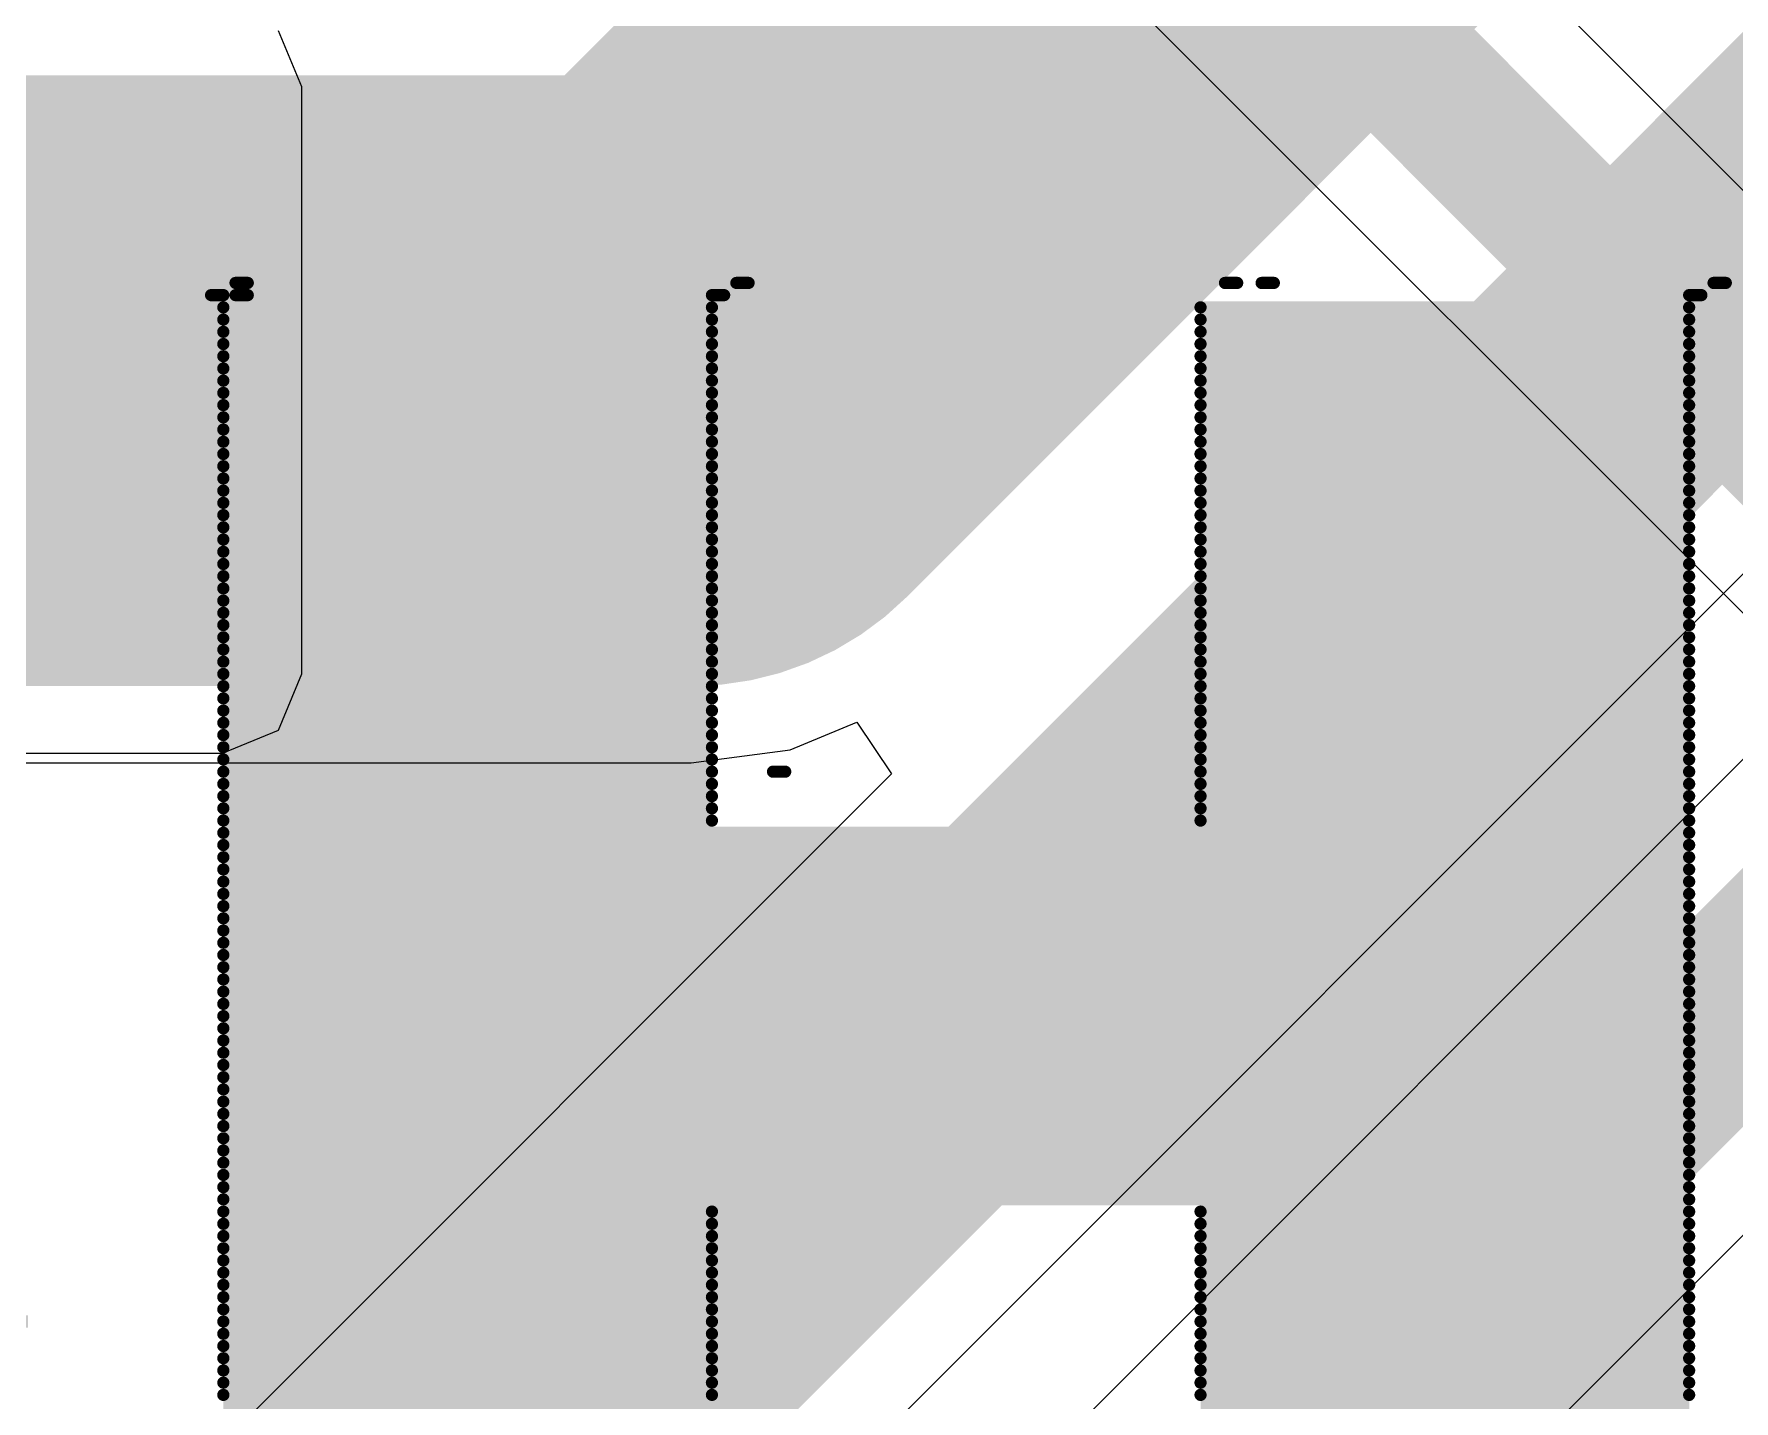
# Model space of a CAD drawing. Header units: inches. Extents: x -5 to 426, y -53 to 116.
# Drawn here: x 20.699 to 24.234, y -9.64 to -6.799 of the extents above; entities that cross this region are included whole.
import ezdxf

# ---------------------------------------------------------------- set-up
doc = ezdxf.new("R2010")
doc.units = ezdxf.units.IN
for name, color, linetype in [('Board Outline', 216, 'Continuous'), ('Bottom Layer', 5, 'Continuous'), ('Bottom Overlay', 54, 'Continuous'), ('Drill Drawing', 1, 'Continuous'), ('Top Layer', 1, 'Continuous'), ('Via Holes', 16, 'Continuous')]:
    doc.layers.add(name, color=color, linetype=linetype)

msp = doc.modelspace()

# ---------------------------------------------------------------- hatches: boundary and pattern name
at = {"layer": 'Bottom Layer'}
h = msp.add_hatch(color=5, dxfattribs=at)
edge = h.paths.add_edge_path()
edge.add_arc((20.7335, -7.5196), 0.3, 0, 360)
at = {"layer": 'Top Layer'}
msp.add_hatch(color=1, dxfattribs=at).paths.add_polyline_path([(19.2857, -8.1292), (21.0907, -8.1292), (21.0907, -6.9088), (19.2857, -6.9088)])
h = msp.add_hatch(color=1, dxfattribs=at)
edge = h.paths.add_edge_path()
edge.add_arc((20.7335, -7.5196), 0.3, 0, 360)
at = {"layer": 'Via Holes'}
h = msp.add_hatch(color=7, dxfattribs=at)
edge = h.paths.add_edge_path()
edge.add_arc((20.7335, -7.5196), 0.15, 0, 360)

# ---------------------------------------------------------------- linework, layer by layer
at = {"layer": 'Board Outline', "const_width": 0.254}
msp.add_lwpolyline([(49.7725, 6.3481, -1.144567), (-0.2979, -38.4414)], format="xyb", dxfattribs=at)
at = {"layer": 'Bottom Layer'}
for p, q in [((28.8219, -3.7373), (20.6714, -11.8878)), ((20.6395, -11.534), (28.2915, -3.8821)), ((21.1658, -12.3823), (29.3173, -4.2308)), ((22.2706, -8.2867), (22.4097, -8.2291)), ((22.4097, -8.2291), (22.4817, -8.3368)), ((22.0651, -8.3138), (22.2706, -8.2867)), ((9.3051, -8.3138), (22.0651, -8.3138)), ((22.4817, -8.3368), (19.962, -10.8565)), ((22.0651, -8.3138), (22.0651, -8.3138))]:
    msp.add_line(p, q, dxfattribs=at)
for points, const_width in [([(22.0651, -7.5196), (27.9325, -1.6522)], 1.27), ([(20.3008, -11.1952), (27.9527, -3.5433)], 0.635), ([(20.9186, -12.135), (29.1589, -3.8947)], 0.381), ([(9.3051, -7.5196), (20.7335, -7.5196)], 1.27), ([(20.7335, -7.5196), (22.0651, -7.5196)], 1.27)]:
    msp.add_lwpolyline(points, dxfattribs=dict(at, const_width=const_width))
at = {"layer": 'Bottom Layer', "const_width": 0.635}
for points in [[(20.416, -7.5196, 1), (21.051, -7.5196, 1)], [(20.416, -7.5196, 1), (21.051, -7.5196, 1)], [(21.7476, -7.5196, 1), (22.3826, -7.5196, 1)], [(21.7476, -7.5196, 1), (22.3826, -7.5196, 1)]]:
    msp.add_lwpolyline(points, format="xyb", close=True, dxfattribs=at)
at = {"layer": 'Bottom Overlay', "const_width": 0.0254}
for points in [[(21.1177, -7.3164), (21.1431, -7.3164)], [(22.1591, -7.3164), (22.1845, -7.3164)], [(23.1751, -7.3164), (23.2005, -7.3164)], [(23.2513, -7.3164), (23.2767, -7.3164)], [(24.1911, -7.3164), (24.2165, -7.3164)], [(21.0669, -7.3418), (21.0923, -7.3418)], [(21.1177, -7.3418), (21.1431, -7.3418)], [(22.1083, -7.3418), (22.1337, -7.3418)], [(24.1403, -7.3418), (24.1657, -7.3418)], [(21.0923, -7.3672), (22.1083, -7.3672)], [(21.0923, -7.3926), (22.1083, -7.3926)], [(23.1243, -7.3672), (24.1403, -7.3672)], [(23.1243, -7.3926), (24.1403, -7.3926)], [(21.0923, -7.418), (22.1083, -7.418)], [(23.1243, -7.418), (24.1403, -7.418)], [(21.0923, -7.4434), (22.1083, -7.4434)], [(21.0923, -7.4688), (22.1083, -7.4688)], [(23.1243, -7.4434), (24.1403, -7.4434)], [(23.1243, -7.4688), (24.1403, -7.4688)], [(21.0923, -7.4942), (22.1083, -7.4942)], [(23.1243, -7.4942), (24.1403, -7.4942)], [(21.0923, -7.5196), (22.1083, -7.5196)], [(23.1243, -7.5196), (24.1403, -7.5196)], [(21.0923, -7.545), (22.1083, -7.545)], [(21.0923, -7.5704), (22.1083, -7.5704)], [(23.1243, -7.545), (24.1403, -7.545)], [(23.1243, -7.5704), (24.1403, -7.5704)], [(21.0923, -7.5958), (22.1083, -7.5958)], [(23.1243, -7.5958), (24.1403, -7.5958)], [(21.0923, -7.6212), (22.1083, -7.6212)], [(21.0923, -7.6466), (22.1083, -7.6466)], [(23.1243, -7.6212), (24.1403, -7.6212)], [(23.1243, -7.6466), (24.1403, -7.6466)], [(21.0923, -7.672), (22.1083, -7.672)], [(23.1243, -7.672), (24.1403, -7.672)], [(21.0923, -7.6974), (22.1083, -7.6974)], [(23.1243, -7.6974), (24.1403, -7.6974)], [(21.0923, -7.7228), (22.1083, -7.7228)], [(21.0923, -7.7482), (22.1083, -7.7482)], [(23.1243, -7.7228), (24.1403, -7.7228)], [(23.1243, -7.7482), (24.1403, -7.7482)], [(21.0923, -7.7736), (22.1083, -7.7736)], [(23.1243, -7.7736), (24.1403, -7.7736)], [(21.0923, -7.799), (22.1083, -7.799)], [(21.0923, -7.8244), (22.1083, -7.8244)], [(23.1243, -7.799), (24.1403, -7.799)], [(23.1243, -7.8244), (24.1403, -7.8244)], [(21.0923, -7.8498), (22.1083, -7.8498)], [(23.1243, -7.8498), (24.1403, -7.8498)], [(21.0923, -7.8752), (22.1083, -7.8752)], [(23.1243, -7.8752), (24.1403, -7.8752)], [(21.0923, -7.9006), (22.1083, -7.9006)], [(21.0923, -7.926), (22.1083, -7.926)], [(23.1243, -7.9006), (24.1403, -7.9006)], [(23.1243, -7.926), (24.1403, -7.926)], [(21.0923, -7.9514), (22.1083, -7.9514)], [(23.1243, -7.9514), (24.1403, -7.9514)], [(21.0923, -7.9768), (22.1083, -7.9768)], [(23.1243, -7.9768), (24.1403, -7.9768)], [(21.0923, -8.0022), (22.1083, -8.0022)], [(21.0923, -8.0276), (22.1083, -8.0276)], [(23.1243, -8.0022), (24.1403, -8.0022)], [(23.1243, -8.0276), (24.1403, -8.0276)], [(21.0923, -8.053), (22.1083, -8.053)], [(23.1243, -8.053), (24.1403, -8.053)], [(21.0923, -8.0784), (22.1083, -8.0784)], [(21.0923, -8.1038), (22.1083, -8.1038)], [(23.1243, -8.0784), (24.1403, -8.0784)], [(23.1243, -8.1038), (24.1403, -8.1038)], [(21.0923, -8.1292), (22.1083, -8.1292)], [(23.1243, -8.1292), (24.1403, -8.1292)], [(21.0923, -8.1546), (22.1083, -8.1546)], [(23.1243, -8.1546), (24.1403, -8.1546)], [(21.0923, -8.18), (22.1083, -8.18)], [(21.0923, -8.2054), (22.1083, -8.2054)], [(23.1243, -8.18), (24.1403, -8.18)], [(23.1243, -8.2054), (24.1403, -8.2054)], [(21.0923, -8.2308), (22.1083, -8.2308)], [(23.1243, -8.2308), (24.1403, -8.2308)], [(21.0923, -8.2562), (22.1083, -8.2562)], [(21.0923, -8.2816), (22.1083, -8.2816)], [(23.1243, -8.2562), (24.1403, -8.2562)], [(23.1243, -8.2816), (24.1403, -8.2816)], [(21.0923, -8.307), (22.1083, -8.307)], [(23.1243, -8.307), (24.1403, -8.307)], [(21.0923, -8.3324), (22.1083, -8.3324)], [(22.2353, -8.3324), (22.2607, -8.3324)], [(23.1243, -8.3324), (24.1403, -8.3324)], [(21.0923, -8.3578), (22.1083, -8.3578)], [(21.0923, -8.3832), (22.1083, -8.3832)], [(23.1243, -8.3578), (24.1403, -8.3578)], [(23.1243, -8.3832), (24.1403, -8.3832)], [(21.0923, -8.4086), (22.1083, -8.4086)], [(23.1243, -8.4086), (24.1403, -8.4086)], [(21.0923, -8.434), (22.1083, -8.434)], [(21.0923, -8.4594), (24.1403, -8.4594)], [(23.1243, -8.434), (24.1403, -8.434)], [(21.0923, -8.4848), (24.1403, -8.4848)], [(21.0923, -8.5102), (24.1403, -8.5102)], [(21.0923, -8.5356), (24.1403, -8.5356)], [(21.0923, -8.561), (24.1403, -8.561)], [(21.0923, -8.5864), (24.1403, -8.5864)], [(21.0923, -8.6118), (24.1403, -8.6118)], [(21.0923, -8.6372), (24.1403, -8.6372)], [(21.0923, -8.6626), (24.1403, -8.6626)], [(21.0923, -8.688), (24.1403, -8.688)], [(21.0923, -8.7134), (24.1403, -8.7134)], [(21.0923, -8.7388), (24.1403, -8.7388)], [(21.0923, -8.7642), (24.1403, -8.7642)], [(21.0923, -8.7896), (24.1403, -8.7896)], [(21.0923, -8.815), (24.1403, -8.815)], [(21.0923, -8.8404), (24.1403, -8.8404)], [(21.0923, -8.8658), (24.1403, -8.8658)], [(21.0923, -8.8912), (24.1403, -8.8912)], [(21.0923, -8.9166), (24.1403, -8.9166)], [(21.0923, -8.942), (24.1403, -8.942)], [(21.0923, -8.9674), (24.1403, -8.9674)], [(21.0923, -8.9928), (24.1403, -8.9928)], [(21.0923, -9.0182), (24.1403, -9.0182)], [(21.0923, -9.0436), (24.1403, -9.0436)], [(21.0923, -9.069), (24.1403, -9.069)], [(21.0923, -9.0944), (24.1403, -9.0944)], [(21.0923, -9.1198), (24.1403, -9.1198)], [(21.0923, -9.1452), (24.1403, -9.1452)], [(21.0923, -9.1706), (24.1403, -9.1706)], [(21.0923, -9.196), (24.1403, -9.196)], [(21.0923, -9.2214), (24.1403, -9.2214)], [(21.0923, -9.2468), (22.1083, -9.2468)], [(21.0923, -9.2722), (22.1083, -9.2722)], [(23.1243, -9.2468), (24.1403, -9.2468)], [(23.1243, -9.2722), (24.1403, -9.2722)], [(21.0923, -9.2976), (22.1083, -9.2976)], [(23.1243, -9.2976), (24.1403, -9.2976)], [(21.0923, -9.323), (22.1083, -9.323)], [(23.1243, -9.323), (24.1403, -9.323)], [(21.0923, -9.3484), (22.1083, -9.3484)], [(21.0923, -9.3738), (22.1083, -9.3738)], [(23.1243, -9.3484), (24.1403, -9.3484)], [(23.1243, -9.3738), (24.1403, -9.3738)], [(21.0923, -9.3992), (22.1083, -9.3992)], [(23.1243, -9.3992), (24.1403, -9.3992)], [(21.0923, -9.4246), (22.1083, -9.4246)], [(21.0923, -9.45), (22.1083, -9.45)], [(23.1243, -9.4246), (24.1403, -9.4246)], [(23.1243, -9.45), (24.1403, -9.45)], [(19.6953, -9.4754), (20.6859, -9.4754)], [(21.0923, -9.4754), (22.1083, -9.4754)], [(23.1243, -9.4754), (24.1403, -9.4754)], [(21.0923, -9.5008), (22.1083, -9.5008)], [(23.1243, -9.5008), (24.1403, -9.5008)], [(21.0923, -9.5262), (22.1083, -9.5262)], [(21.0923, -9.5516), (22.1083, -9.5516)], [(23.1243, -9.5262), (24.1403, -9.5262)], [(23.1243, -9.5516), (24.1403, -9.5516)], [(21.0923, -9.577), (22.1083, -9.577)], [(23.1243, -9.577), (24.1403, -9.577)], [(21.0923, -9.6024), (22.1083, -9.6024)], [(23.1243, -9.6024), (24.1403, -9.6024)], [(21.0923, -9.6278), (22.1083, -9.6278)], [(21.0923, -9.6532), (22.1083, -9.6532)], [(23.1243, -9.6278), (24.1403, -9.6278)], [(23.1243, -9.6532), (24.1403, -9.6532)]]:
    msp.add_lwpolyline(points, dxfattribs=at)
at = {"layer": 'Bottom Overlay', "const_width": 0.0127}
for points in [[(21.1113, -7.3164, 1), (21.124, -7.3164, 1)], [(21.1367, -7.3164, 1), (21.1494, -7.3164, 1)], [(22.1527, -7.3164, 1), (22.1654, -7.3164, 1)], [(22.1781, -7.3164, 1), (22.1908, -7.3164, 1)], [(23.1687, -7.3164, 1), (23.1814, -7.3164, 1)], [(23.1941, -7.3164, 1), (23.2068, -7.3164, 1)], [(23.2449, -7.3164, 1), (23.2576, -7.3164, 1)], [(23.2703, -7.3164, 1), (23.283, -7.3164, 1)], [(24.1847, -7.3164, 1), (24.1974, -7.3164, 1)], [(24.2101, -7.3164, 1), (24.2228, -7.3164, 1)], [(21.0605, -7.3418, 1), (21.0732, -7.3418, 1)], [(21.0859, -7.3418, 1), (21.0986, -7.3418, 1)], [(21.1113, -7.3418, 1), (21.124, -7.3418, 1)], [(21.1367, -7.3418, 1), (21.1494, -7.3418, 1)], [(22.1019, -7.3418, 1), (22.1146, -7.3418, 1)], [(22.1273, -7.3418, 1), (22.14, -7.3418, 1)], [(24.1339, -7.3418, 1), (24.1466, -7.3418, 1)], [(24.1593, -7.3418, 1), (24.172, -7.3418, 1)], [(21.0859, -7.3672, 1), (21.0986, -7.3672, 1)], [(21.0859, -7.3926, 1), (21.0986, -7.3926, 1)], [(22.1019, -7.3672, 1), (22.1146, -7.3672, 1)], [(22.1019, -7.3926, 1), (22.1146, -7.3926, 1)], [(23.1179, -7.3672, 1), (23.1306, -7.3672, 1)], [(23.1179, -7.3926, 1), (23.1306, -7.3926, 1)], [(24.1339, -7.3672, 1), (24.1466, -7.3672, 1)], [(24.1339, -7.3926, 1), (24.1466, -7.3926, 1)], [(21.0859, -7.418, 1), (21.0986, -7.418, 1)], [(22.1019, -7.418, 1), (22.1146, -7.418, 1)], [(23.1179, -7.418, 1), (23.1306, -7.418, 1)], [(24.1339, -7.418, 1), (24.1466, -7.418, 1)], [(21.0859, -7.4434, 1), (21.0986, -7.4434, 1)], [(21.0859, -7.4688, 1), (21.0986, -7.4688, 1)], [(22.1019, -7.4434, 1), (22.1146, -7.4434, 1)], [(22.1019, -7.4688, 1), (22.1146, -7.4688, 1)], [(23.1179, -7.4434, 1), (23.1306, -7.4434, 1)], [(23.1179, -7.4688, 1), (23.1306, -7.4688, 1)], [(24.1339, -7.4434, 1), (24.1466, -7.4434, 1)], [(24.1339, -7.4688, 1), (24.1466, -7.4688, 1)], [(21.0859, -7.4942, 1), (21.0986, -7.4942, 1)], [(22.1019, -7.4942, 1), (22.1146, -7.4942, 1)], [(23.1179, -7.4942, 1), (23.1306, -7.4942, 1)], [(24.1339, -7.4942, 1), (24.1466, -7.4942, 1)], [(21.0859, -7.5196, 1), (21.0986, -7.5196, 1)], [(22.1019, -7.5196, 1), (22.1146, -7.5196, 1)], [(23.1179, -7.5196, 1), (23.1306, -7.5196, 1)], [(24.1339, -7.5196, 1), (24.1466, -7.5196, 1)], [(21.0859, -7.545, 1), (21.0986, -7.545, 1)], [(21.0859, -7.5704, 1), (21.0986, -7.5704, 1)], [(22.1019, -7.545, 1), (22.1146, -7.545, 1)], [(22.1019, -7.5704, 1), (22.1146, -7.5704, 1)], [(23.1179, -7.545, 1), (23.1306, -7.545, 1)], [(23.1179, -7.5704, 1), (23.1306, -7.5704, 1)], [(24.1339, -7.545, 1), (24.1466, -7.545, 1)], [(24.1339, -7.5704, 1), (24.1466, -7.5704, 1)], [(21.0859, -7.5958, 1), (21.0986, -7.5958, 1)], [(22.1019, -7.5958, 1), (22.1146, -7.5958, 1)], [(23.1179, -7.5958, 1), (23.1306, -7.5958, 1)], [(24.1339, -7.5958, 1), (24.1466, -7.5958, 1)], [(21.0859, -7.6212, 1), (21.0986, -7.6212, 1)], [(21.0859, -7.6466, 1), (21.0986, -7.6466, 1)], [(22.1019, -7.6212, 1), (22.1146, -7.6212, 1)], [(22.1019, -7.6466, 1), (22.1146, -7.6466, 1)], [(23.1179, -7.6212, 1), (23.1306, -7.6212, 1)], [(23.1179, -7.6466, 1), (23.1306, -7.6466, 1)], [(24.1339, -7.6212, 1), (24.1466, -7.6212, 1)], [(24.1339, -7.6466, 1), (24.1466, -7.6466, 1)], [(21.0859, -7.672, 1), (21.0986, -7.672, 1)], [(22.1019, -7.672, 1), (22.1146, -7.672, 1)], [(23.1179, -7.672, 1), (23.1306, -7.672, 1)], [(24.1339, -7.672, 1), (24.1466, -7.672, 1)], [(21.0859, -7.6974, 1), (21.0986, -7.6974, 1)], [(22.1019, -7.6974, 1), (22.1146, -7.6974, 1)], [(23.1179, -7.6974, 1), (23.1306, -7.6974, 1)], [(24.1339, -7.6974, 1), (24.1466, -7.6974, 1)], [(21.0859, -7.7228, 1), (21.0986, -7.7228, 1)], [(21.0859, -7.7482, 1), (21.0986, -7.7482, 1)], [(22.1019, -7.7228, 1), (22.1146, -7.7228, 1)], [(22.1019, -7.7482, 1), (22.1146, -7.7482, 1)], [(23.1179, -7.7228, 1), (23.1306, -7.7228, 1)], [(23.1179, -7.7482, 1), (23.1306, -7.7482, 1)], [(24.1339, -7.7228, 1), (24.1466, -7.7228, 1)], [(24.1339, -7.7482, 1), (24.1466, -7.7482, 1)], [(21.0859, -7.7736, 1), (21.0986, -7.7736, 1)], [(22.1019, -7.7736, 1), (22.1146, -7.7736, 1)], [(23.1179, -7.7736, 1), (23.1306, -7.7736, 1)], [(24.1339, -7.7736, 1), (24.1466, -7.7736, 1)], [(21.0859, -7.799, 1), (21.0986, -7.799, 1)], [(21.0859, -7.8244, 1), (21.0986, -7.8244, 1)], [(22.1019, -7.799, 1), (22.1146, -7.799, 1)], [(22.1019, -7.8244, 1), (22.1146, -7.8244, 1)], [(23.1179, -7.799, 1), (23.1306, -7.799, 1)], [(23.1179, -7.8244, 1), (23.1306, -7.8244, 1)], [(24.1339, -7.799, 1), (24.1466, -7.799, 1)], [(24.1339, -7.8244, 1), (24.1466, -7.8244, 1)], [(21.0859, -7.8498, 1), (21.0986, -7.8498, 1)], [(22.1019, -7.8498, 1), (22.1146, -7.8498, 1)], [(23.1179, -7.8498, 1), (23.1306, -7.8498, 1)], [(24.1339, -7.8498, 1), (24.1466, -7.8498, 1)], [(21.0859, -7.8752, 1), (21.0986, -7.8752, 1)], [(22.1019, -7.8752, 1), (22.1146, -7.8752, 1)], [(23.1179, -7.8752, 1), (23.1306, -7.8752, 1)], [(24.1339, -7.8752, 1), (24.1466, -7.8752, 1)], [(21.0859, -7.9006, 1), (21.0986, -7.9006, 1)], [(21.0859, -7.926, 1), (21.0986, -7.926, 1)], [(22.1019, -7.9006, 1), (22.1146, -7.9006, 1)], [(22.1019, -7.926, 1), (22.1146, -7.926, 1)], [(23.1179, -7.9006, 1), (23.1306, -7.9006, 1)], [(23.1179, -7.926, 1), (23.1306, -7.926, 1)], [(24.1339, -7.9006, 1), (24.1466, -7.9006, 1)], [(24.1339, -7.926, 1), (24.1466, -7.926, 1)], [(21.0859, -7.9514, 1), (21.0986, -7.9514, 1)], [(22.1019, -7.9514, 1), (22.1146, -7.9514, 1)], [(23.1179, -7.9514, 1), (23.1306, -7.9514, 1)], [(24.1339, -7.9514, 1), (24.1466, -7.9514, 1)], [(21.0859, -7.9768, 1), (21.0986, -7.9768, 1)], [(22.1019, -7.9768, 1), (22.1146, -7.9768, 1)], [(23.1179, -7.9768, 1), (23.1306, -7.9768, 1)], [(24.1339, -7.9768, 1), (24.1466, -7.9768, 1)], [(21.0859, -8.0022, 1), (21.0986, -8.0022, 1)], [(21.0859, -8.0276, 1), (21.0986, -8.0276, 1)], [(22.1019, -8.0022, 1), (22.1146, -8.0022, 1)], [(22.1019, -8.0276, 1), (22.1146, -8.0276, 1)], [(23.1179, -8.0022, 1), (23.1306, -8.0022, 1)], [(23.1179, -8.0276, 1), (23.1306, -8.0276, 1)], [(24.1339, -8.0022, 1), (24.1466, -8.0022, 1)], [(24.1339, -8.0276, 1), (24.1466, -8.0276, 1)], [(21.0859, -8.053, 1), (21.0986, -8.053, 1)], [(22.1019, -8.053, 1), (22.1146, -8.053, 1)], [(23.1179, -8.053, 1), (23.1306, -8.053, 1)], [(24.1339, -8.053, 1), (24.1466, -8.053, 1)], [(21.0859, -8.0784, 1), (21.0986, -8.0784, 1)], [(21.0859, -8.1038, 1), (21.0986, -8.1038, 1)], [(22.1019, -8.0784, 1), (22.1146, -8.0784, 1)], [(22.1019, -8.1038, 1), (22.1146, -8.1038, 1)], [(23.1179, -8.0784, 1), (23.1306, -8.0784, 1)], [(23.1179, -8.1038, 1), (23.1306, -8.1038, 1)], [(24.1339, -8.0784, 1), (24.1466, -8.0784, 1)], [(24.1339, -8.1038, 1), (24.1466, -8.1038, 1)], [(21.0859, -8.1292, 1), (21.0986, -8.1292, 1)], [(22.1019, -8.1292, 1), (22.1146, -8.1292, 1)], [(23.1179, -8.1292, 1), (23.1306, -8.1292, 1)], [(24.1339, -8.1292, 1), (24.1466, -8.1292, 1)], [(21.0859, -8.1546, 1), (21.0986, -8.1546, 1)], [(22.1019, -8.1546, 1), (22.1146, -8.1546, 1)], [(23.1179, -8.1546, 1), (23.1306, -8.1546, 1)], [(24.1339, -8.1546, 1), (24.1466, -8.1546, 1)], [(21.0859, -8.18, 1), (21.0986, -8.18, 1)], [(21.0859, -8.2054, 1), (21.0986, -8.2054, 1)], [(22.1019, -8.18, 1), (22.1146, -8.18, 1)], [(22.1019, -8.2054, 1), (22.1146, -8.2054, 1)], [(23.1179, -8.18, 1), (23.1306, -8.18, 1)], [(23.1179, -8.2054, 1), (23.1306, -8.2054, 1)], [(24.1339, -8.18, 1), (24.1466, -8.18, 1)], [(24.1339, -8.2054, 1), (24.1466, -8.2054, 1)], [(21.0859, -8.2308, 1), (21.0986, -8.2308, 1)], [(22.1019, -8.2308, 1), (22.1146, -8.2308, 1)], [(23.1179, -8.2308, 1), (23.1306, -8.2308, 1)], [(24.1339, -8.2308, 1), (24.1466, -8.2308, 1)], [(21.0859, -8.2562, 1), (21.0986, -8.2562, 1)], [(21.0859, -8.2816, 1), (21.0986, -8.2816, 1)], [(22.1019, -8.2562, 1), (22.1146, -8.2562, 1)], [(22.1019, -8.2816, 1), (22.1146, -8.2816, 1)], [(23.1179, -8.2562, 1), (23.1306, -8.2562, 1)], [(23.1179, -8.2816, 1), (23.1306, -8.2816, 1)], [(24.1339, -8.2562, 1), (24.1466, -8.2562, 1)], [(24.1339, -8.2816, 1), (24.1466, -8.2816, 1)], [(21.0859, -8.307, 1), (21.0986, -8.307, 1)], [(22.1019, -8.307, 1), (22.1146, -8.307, 1)], [(23.1179, -8.307, 1), (23.1306, -8.307, 1)], [(24.1339, -8.307, 1), (24.1466, -8.307, 1)], [(21.0859, -8.3324, 1), (21.0986, -8.3324, 1)], [(22.1019, -8.3324, 1), (22.1146, -8.3324, 1)], [(22.2289, -8.3324, 1), (22.2416, -8.3324, 1)], [(22.2543, -8.3324, 1), (22.267, -8.3324, 1)], [(23.1179, -8.3324, 1), (23.1306, -8.3324, 1)], [(24.1339, -8.3324, 1), (24.1466, -8.3324, 1)], [(21.0859, -8.3578, 1), (21.0986, -8.3578, 1)], [(21.0859, -8.3832, 1), (21.0986, -8.3832, 1)], [(22.1019, -8.3578, 1), (22.1146, -8.3578, 1)], [(22.1019, -8.3832, 1), (22.1146, -8.3832, 1)], [(23.1179, -8.3578, 1), (23.1306, -8.3578, 1)], [(23.1179, -8.3832, 1), (23.1306, -8.3832, 1)], [(24.1339, -8.3578, 1), (24.1466, -8.3578, 1)], [(24.1339, -8.3832, 1), (24.1466, -8.3832, 1)], [(21.0859, -8.4086, 1), (21.0986, -8.4086, 1)], [(22.1019, -8.4086, 1), (22.1146, -8.4086, 1)], [(23.1179, -8.4086, 1), (23.1306, -8.4086, 1)], [(24.1339, -8.4086, 1), (24.1466, -8.4086, 1)], [(21.0859, -8.434, 1), (21.0986, -8.434, 1)], [(21.0859, -8.4594, 1), (21.0986, -8.4594, 1)], [(22.1019, -8.434, 1), (22.1146, -8.434, 1)], [(23.1179, -8.434, 1), (23.1306, -8.434, 1)], [(24.1339, -8.434, 1), (24.1466, -8.434, 1)], [(24.1339, -8.4594, 1), (24.1466, -8.4594, 1)], [(21.0859, -8.4848, 1), (21.0986, -8.4848, 1)], [(24.1339, -8.4848, 1), (24.1466, -8.4848, 1)], [(21.0859, -8.5102, 1), (21.0986, -8.5102, 1)], [(24.1339, -8.5102, 1), (24.1466, -8.5102, 1)], [(21.0859, -8.5356, 1), (21.0986, -8.5356, 1)], [(21.0859, -8.561, 1), (21.0986, -8.561, 1)], [(24.1339, -8.5356, 1), (24.1466, -8.5356, 1)], [(24.1339, -8.561, 1), (24.1466, -8.561, 1)], [(21.0859, -8.5864, 1), (21.0986, -8.5864, 1)], [(24.1339, -8.5864, 1), (24.1466, -8.5864, 1)], [(21.0859, -8.6118, 1), (21.0986, -8.6118, 1)], [(21.0859, -8.6372, 1), (21.0986, -8.6372, 1)], [(24.1339, -8.6118, 1), (24.1466, -8.6118, 1)], [(24.1339, -8.6372, 1), (24.1466, -8.6372, 1)], [(21.0859, -8.6626, 1), (21.0986, -8.6626, 1)], [(24.1339, -8.6626, 1), (24.1466, -8.6626, 1)], [(21.0859, -8.688, 1), (21.0986, -8.688, 1)], [(24.1339, -8.688, 1), (24.1466, -8.688, 1)], [(21.0859, -8.7134, 1), (21.0986, -8.7134, 1)], [(21.0859, -8.7388, 1), (21.0986, -8.7388, 1)], [(24.1339, -8.7134, 1), (24.1466, -8.7134, 1)], [(24.1339, -8.7388, 1), (24.1466, -8.7388, 1)], [(21.0859, -8.7642, 1), (21.0986, -8.7642, 1)], [(24.1339, -8.7642, 1), (24.1466, -8.7642, 1)], [(21.0859, -8.7896, 1), (21.0986, -8.7896, 1)], [(24.1339, -8.7896, 1), (24.1466, -8.7896, 1)], [(21.0859, -8.815, 1), (21.0986, -8.815, 1)], [(21.0859, -8.8404, 1), (21.0986, -8.8404, 1)], [(24.1339, -8.815, 1), (24.1466, -8.815, 1)], [(24.1339, -8.8404, 1), (24.1466, -8.8404, 1)], [(21.0859, -8.8658, 1), (21.0986, -8.8658, 1)], [(24.1339, -8.8658, 1), (24.1466, -8.8658, 1)], [(21.0859, -8.8912, 1), (21.0986, -8.8912, 1)], [(21.0859, -8.9166, 1), (21.0986, -8.9166, 1)], [(24.1339, -8.8912, 1), (24.1466, -8.8912, 1)], [(24.1339, -8.9166, 1), (24.1466, -8.9166, 1)], [(21.0859, -8.942, 1), (21.0986, -8.942, 1)], [(24.1339, -8.942, 1), (24.1466, -8.942, 1)], [(21.0859, -8.9674, 1), (21.0986, -8.9674, 1)], [(24.1339, -8.9674, 1), (24.1466, -8.9674, 1)], [(21.0859, -8.9928, 1), (21.0986, -8.9928, 1)], [(21.0859, -9.0182, 1), (21.0986, -9.0182, 1)], [(24.1339, -8.9928, 1), (24.1466, -8.9928, 1)], [(24.1339, -9.0182, 1), (24.1466, -9.0182, 1)], [(21.0859, -9.0436, 1), (21.0986, -9.0436, 1)], [(24.1339, -9.0436, 1), (24.1466, -9.0436, 1)], [(21.0859, -9.069, 1), (21.0986, -9.069, 1)], [(21.0859, -9.0944, 1), (21.0986, -9.0944, 1)], [(24.1339, -9.069, 1), (24.1466, -9.069, 1)], [(24.1339, -9.0944, 1), (24.1466, -9.0944, 1)], [(21.0859, -9.1198, 1), (21.0986, -9.1198, 1)], [(24.1339, -9.1198, 1), (24.1466, -9.1198, 1)], [(21.0859, -9.1452, 1), (21.0986, -9.1452, 1)], [(24.1339, -9.1452, 1), (24.1466, -9.1452, 1)], [(21.0859, -9.1706, 1), (21.0986, -9.1706, 1)], [(21.0859, -9.196, 1), (21.0986, -9.196, 1)], [(24.1339, -9.1706, 1), (24.1466, -9.1706, 1)], [(24.1339, -9.196, 1), (24.1466, -9.196, 1)], [(21.0859, -9.2214, 1), (21.0986, -9.2214, 1)], [(24.1339, -9.2214, 1), (24.1466, -9.2214, 1)], [(21.0859, -9.2468, 1), (21.0986, -9.2468, 1)], [(21.0859, -9.2722, 1), (21.0986, -9.2722, 1)], [(22.1019, -9.2468, 1), (22.1146, -9.2468, 1)], [(22.1019, -9.2722, 1), (22.1146, -9.2722, 1)], [(23.1179, -9.2468, 1), (23.1306, -9.2468, 1)], [(23.1179, -9.2722, 1), (23.1306, -9.2722, 1)], [(24.1339, -9.2468, 1), (24.1466, -9.2468, 1)], [(24.1339, -9.2722, 1), (24.1466, -9.2722, 1)], [(21.0859, -9.2976, 1), (21.0986, -9.2976, 1)], [(22.1019, -9.2976, 1), (22.1146, -9.2976, 1)], [(23.1179, -9.2976, 1), (23.1306, -9.2976, 1)], [(24.1339, -9.2976, 1), (24.1466, -9.2976, 1)], [(21.0859, -9.323, 1), (21.0986, -9.323, 1)], [(22.1019, -9.323, 1), (22.1146, -9.323, 1)], [(23.1179, -9.323, 1), (23.1306, -9.323, 1)], [(24.1339, -9.323, 1), (24.1466, -9.323, 1)], [(21.0859, -9.3484, 1), (21.0986, -9.3484, 1)], [(21.0859, -9.3738, 1), (21.0986, -9.3738, 1)], [(22.1019, -9.3484, 1), (22.1146, -9.3484, 1)], [(22.1019, -9.3738, 1), (22.1146, -9.3738, 1)], [(23.1179, -9.3484, 1), (23.1306, -9.3484, 1)], [(23.1179, -9.3738, 1), (23.1306, -9.3738, 1)], [(24.1339, -9.3484, 1), (24.1466, -9.3484, 1)], [(24.1339, -9.3738, 1), (24.1466, -9.3738, 1)], [(21.0859, -9.3992, 1), (21.0986, -9.3992, 1)], [(22.1019, -9.3992, 1), (22.1146, -9.3992, 1)], [(23.1179, -9.3992, 1), (23.1306, -9.3992, 1)], [(24.1339, -9.3992, 1), (24.1466, -9.3992, 1)], [(21.0859, -9.4246, 1), (21.0986, -9.4246, 1)], [(21.0859, -9.45, 1), (21.0986, -9.45, 1)], [(22.1019, -9.4246, 1), (22.1146, -9.4246, 1)], [(22.1019, -9.45, 1), (22.1146, -9.45, 1)], [(23.1179, -9.4246, 1), (23.1306, -9.4246, 1)], [(23.1179, -9.45, 1), (23.1306, -9.45, 1)], [(24.1339, -9.4246, 1), (24.1466, -9.4246, 1)], [(24.1339, -9.45, 1), (24.1466, -9.45, 1)], [(21.0859, -9.4754, 1), (21.0986, -9.4754, 1)], [(22.1019, -9.4754, 1), (22.1146, -9.4754, 1)], [(23.1179, -9.4754, 1), (23.1306, -9.4754, 1)], [(24.1339, -9.4754, 1), (24.1466, -9.4754, 1)], [(21.0859, -9.5008, 1), (21.0986, -9.5008, 1)], [(22.1019, -9.5008, 1), (22.1146, -9.5008, 1)], [(23.1179, -9.5008, 1), (23.1306, -9.5008, 1)], [(24.1339, -9.5008, 1), (24.1466, -9.5008, 1)], [(21.0859, -9.5262, 1), (21.0986, -9.5262, 1)], [(21.0859, -9.5516, 1), (21.0986, -9.5516, 1)], [(22.1019, -9.5262, 1), (22.1146, -9.5262, 1)], [(22.1019, -9.5516, 1), (22.1146, -9.5516, 1)], [(23.1179, -9.5262, 1), (23.1306, -9.5262, 1)], [(23.1179, -9.5516, 1), (23.1306, -9.5516, 1)], [(24.1339, -9.5262, 1), (24.1466, -9.5262, 1)], [(24.1339, -9.5516, 1), (24.1466, -9.5516, 1)], [(21.0859, -9.577, 1), (21.0986, -9.577, 1)], [(22.1019, -9.577, 1), (22.1146, -9.577, 1)], [(23.1179, -9.577, 1), (23.1306, -9.577, 1)], [(24.1339, -9.577, 1), (24.1466, -9.577, 1)], [(21.0859, -9.6024, 1), (21.0986, -9.6024, 1)], [(22.1019, -9.6024, 1), (22.1146, -9.6024, 1)], [(23.1179, -9.6024, 1), (23.1306, -9.6024, 1)], [(24.1339, -9.6024, 1), (24.1466, -9.6024, 1)], [(21.0859, -9.6278, 1), (21.0986, -9.6278, 1)], [(22.1019, -9.6278, 1), (22.1146, -9.6278, 1)], [(23.1179, -9.6278, 1), (23.1306, -9.6278, 1)], [(24.1339, -9.6278, 1), (24.1466, -9.6278, 1)]]:
    msp.add_lwpolyline(points, format="xyb", close=True, dxfattribs=at)
at = {"layer": 'Drill Drawing', "const_width": 0.0508}
for points in [[(20.4795, -7.2656), (20.7335, -7.3926)], [(20.7335, -7.3926), (20.9875, -7.2656)], [(20.8605, -7.5196), (20.9875, -7.2656)], [(20.8605, -7.5196), (20.9875, -7.7736)], [(20.4795, -7.7736), (20.7335, -7.6466)], [(20.7335, -7.6466), (20.9875, -7.7736)]]:
    msp.add_lwpolyline(points, dxfattribs=at)
at = {"layer": 'Drill Drawing', "const_width": 0.0254}
for points in [[(20.9748, -7.2656, 1), (21.0002, -7.2656, 1)], [(20.9748, -7.2656, 1), (21.0002, -7.2656, 1)], [(20.7208, -7.3926, 1), (20.7462, -7.3926, 1)], [(20.7208, -7.3926, 1), (20.7462, -7.3926, 1)], [(20.8478, -7.5196, 1), (20.8732, -7.5196, 1)], [(20.8478, -7.5196, 1), (20.8732, -7.5196, 1)], [(20.7208, -7.6466, 1), (20.7462, -7.6466, 1)], [(20.7208, -7.6466, 1), (20.7462, -7.6466, 1)], [(20.9748, -7.7736, 1), (21.0002, -7.7736, 1)], [(20.9748, -7.7736, 1), (21.0002, -7.7736, 1)]]:
    msp.add_lwpolyline(points, format="xyb", close=True, dxfattribs=at)
at = {"layer": 'Top Layer'}
for p, q in [((26.1023, -8.9741), (21.7992, -4.6709)), ((21.2687, -5.0194), (25.5718, -9.3226)), ((21.2556, -6.9088), (21.2073, -6.7922)), ((21.2556, -8.1292), (21.2556, -6.9088)), ((21.2073, -8.2458), (21.2556, -8.1292)), ((21.0907, -8.2941), (21.2073, -8.2458)), ((19.2857, -8.2941), (21.0907, -8.2941))]:
    msp.add_line(p, q, dxfattribs=at)
at = {"layer": 'Top Layer', "const_width": 0.3048}
msp.add_lwpolyline([(21.4884, -4.7996), (25.8826, -9.1938)], dxfattribs=at)

doc.saveas('drawing.dxf')
